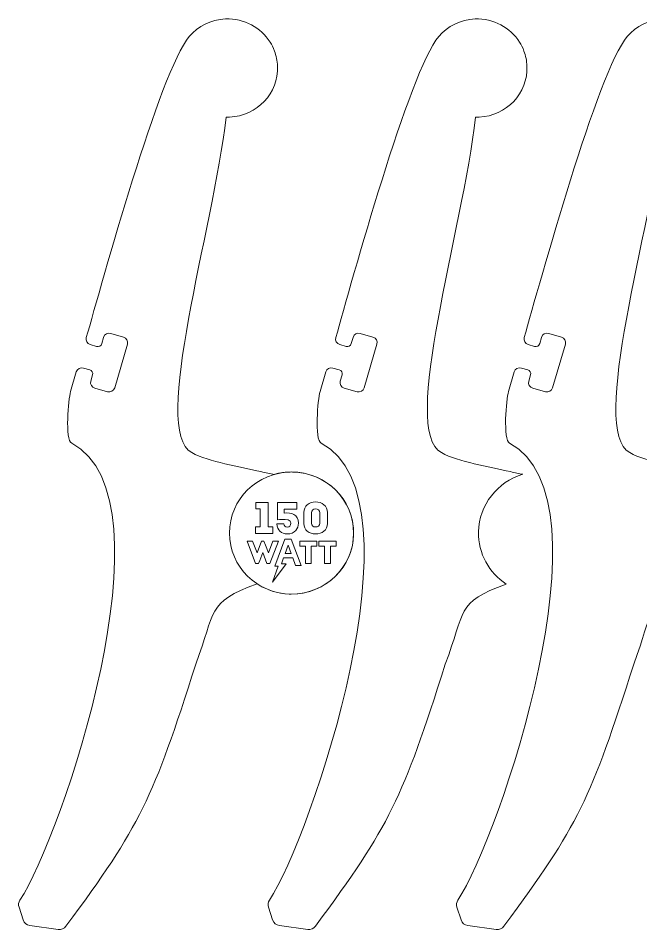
# Model space of a CAD drawing. Header units: centimetres. Extents: x -21.4 to 20.8, y 32.3 to 47.3.
# Drawn here: x -21.35 to -11.09, y 32.26 to 47.28 of the extents above; entities that cross this region are included whole.
import ezdxf

# ---------------------------------------------------------------- set-up
doc = ezdxf.new("R2010")
doc.units = ezdxf.units.CM
doc.header["$MEASUREMENT"] = 0
doc.layers.add('Layer 1', color=7, linetype='Continuous')

msp = doc.modelspace()

# ---------------------------------------------------------------- linework, layer by layer
at = {"layer": 'Layer 1', "lineweight": 9}
for points, knots in [([(-16.88707, 37.79298), (-16.87998, 37.79267), (-16.87278, 37.79243), (-16.86533, 37.7923), (-16.86533, 37.7923), (-16.86321, 37.79226), (-16.86105, 37.79233), (-16.85892, 37.79232), (-16.85892, 37.79232), (-16.30061, 37.78624), (-15.84075, 38.22181), (-15.82548, 38.77017), (-15.82548, 38.77017), (-15.82536, 38.77363), (-15.82515, 38.77709), (-15.8251, 38.78057), (-15.8251, 38.78057), (-15.81536, 39.33596), (-16.26531, 39.79392), (-16.8301, 39.8035), (-16.8301, 39.8035), (-16.85649, 39.80394), (-16.88267, 39.8034), (-16.9086, 39.80189), (-16.9086, 39.80189), (-16.9086, 39.80189), (-16.90887, 39.80187), (-16.90887, 39.80187), (-16.90887, 39.80187), (-16.9347, 39.80037), (-16.96028, 39.79794), (-16.98558, 39.79459), (-16.98558, 39.79459), (-16.98558, 39.79459), (-16.98606, 39.79453), (-16.98606, 39.79453), (-16.98606, 39.79453), (-16.98606, 39.79453), (-16.98667, 39.79443), (-16.98667, 39.79443), (-16.98667, 39.79443), (-16.99493, 39.79334), (-17.00316, 39.79215), (-17.01136, 39.79085), (-17.01136, 39.79085), (-17.01136, 39.79085), (-17.01151, 39.79081), (-17.01151, 39.79081), (-17.01151, 39.79081), (-17.01981, 39.7895), (-17.02812, 39.78809), (-17.03638, 39.78657), (-17.03638, 39.78657), (-17.03638, 39.78657), (-17.03657, 39.78654), (-17.03657, 39.78654), (-17.03657, 39.78654), (-17.03657, 39.78654), (-17.0375, 39.78637), (-17.0375, 39.78637), (-17.0375, 39.78637), (-17.04533, 39.78493), (-17.05307, 39.7834), (-17.06081, 39.78178), (-17.06081, 39.78178), (-17.06081, 39.78178), (-17.06153, 39.78162), (-17.06153, 39.78162), (-17.06153, 39.78162), (-17.06153, 39.78162), (-17.06165, 39.78161), (-17.06165, 39.78161), (-17.06165, 39.78161), (-17.06967, 39.77993), (-17.07764, 39.77816), (-17.08557, 39.77629), (-17.08557, 39.77629), (-17.08557, 39.77629), (-17.0868, 39.776), (-17.0868, 39.776), (-17.0868, 39.776), (-17.09455, 39.77419), (-17.10225, 39.77227), (-17.10993, 39.77027), (-17.10993, 39.77027), (-17.10993, 39.77027), (-17.11074, 39.77005), (-17.11074, 39.77005), (-17.11074, 39.77005), (-17.11074, 39.77005), (-17.11144, 39.76987), (-17.11144, 39.76987), (-17.11144, 39.76987), (-17.11902, 39.76787), (-17.12658, 39.76583), (-17.13411, 39.76366), (-17.13411, 39.76366), (-17.19752, 39.77384), (-17.26926, 39.78881), (-17.35283, 39.80928), (-17.35283, 39.80928), (-17.70902, 39.89661), (-18.20103, 39.96514), (-18.48939, 40.12217), (-18.48939, 40.12217), (-19.17545, 40.49585), (-18.13956, 43.77527), (-17.92542, 45.65024), (-17.92542, 45.65024), (-17.90655, 45.64971), (-17.88756, 45.64974), (-17.86841, 45.65049), (-17.86841, 45.65049), (-17.41445, 45.66817), (-17.06099, 46.04443), (-17.07899, 46.49084), (-17.07899, 46.49084), (-17.08249, 46.57782), (-17.09988, 46.66101), (-17.1289, 46.7385), (-17.1289, 46.7385), (-17.1472, 46.79486), (-17.17196, 46.84288), (-17.20234, 46.88613), (-17.20234, 46.88613), (-17.35362, 47.12479), (-17.62734, 47.27906), (-17.93354, 47.26712), (-17.93354, 47.26712), (-18.17531, 47.25772), (-18.38854, 47.14659), (-18.53236, 46.97737), (-18.53236, 46.97737), (-19.01746, 46.40652), (-19.97491, 42.90648), (-20.22949, 42.01829), (-20.22949, 42.01829), (-20.24367, 41.96876), (-20.21422, 41.91679), (-20.16389, 41.90262), (-20.16389, 41.90262), (-20.16389, 41.90262), (-20.05882, 41.87302), (-20.05882, 41.87302), (-20.05882, 41.87302), (-20.02279, 41.86286), (-19.9848, 41.8836), (-19.97449, 41.91901), (-19.97449, 41.91901), (-19.97449, 41.91901), (-19.94446, 42.02214), (-19.94446, 42.02214), (-19.94446, 42.02214), (-19.93001, 42.07178), (-19.87686, 42.10075), (-19.8264, 42.08653), (-19.8264, 42.08653), (-19.8264, 42.08653), (-19.61664, 42.02744), (-19.61664, 42.02744), (-19.61664, 42.02744), (-19.56616, 42.01322), (-19.53669, 41.96105), (-19.55117, 41.91135), (-19.55117, 41.91135), (-19.55117, 41.91135), (-19.76148, 41.18944), (-19.76148, 41.18944), (-19.76148, 41.18944), (-19.77596, 41.13972), (-19.829, 41.11082), (-19.87955, 41.12505), (-19.87955, 41.12505), (-19.87955, 41.12505), (-20.08931, 41.18414), (-20.08931, 41.18414), (-20.08931, 41.18414), (-20.13987, 41.19837), (-20.16921, 41.25059), (-20.15477, 41.30023), (-20.15477, 41.30023), (-20.15477, 41.30023), (-20.12475, 41.40335), (-20.12475, 41.40335), (-20.12475, 41.40335), (-20.11443, 41.43878), (-20.1354, 41.47613), (-20.1715, 41.48628), (-20.1715, 41.48628), (-20.1715, 41.48628), (-20.27634, 41.51581), (-20.27634, 41.51581), (-20.27634, 41.51581), (-20.32689, 41.53004), (-20.37992, 41.50114), (-20.3944, 41.45144), (-20.3944, 41.45144), (-20.3944, 41.45144), (-20.48876, 41.12754), (-20.48876, 41.12754), (-20.48876, 41.12754), (-20.52451, 41.00486), (-20.58414, 40.33636), (-20.46968, 40.27619), (-20.46968, 40.27619), (-18.73688, 39.36462), (-20.64609, 33.77112), (-21.32259, 32.74895), (-21.32259, 32.74895), (-21.34561, 32.71407), (-21.35105, 32.67481), (-21.33819, 32.6352), (-21.33819, 32.6352), (-21.33819, 32.6352), (-21.26948, 32.42341), (-21.26948, 32.42341), (-21.26948, 32.42341), (-21.25309, 32.37292), (-21.2113, 32.33841), (-21.15791, 32.33128), (-21.15791, 32.33128), (-21.15791, 32.33128), (-20.6924, 32.26912), (-20.6924, 32.26912), (-20.6924, 32.26912), (-20.64151, 32.26233), (-20.59429, 32.28205), (-20.56398, 32.32283), (-20.56398, 32.32283), (-19.33763, 33.97019), (-19.12911, 34.42817), (-18.4245, 36.63987), (-18.4245, 36.63987), (-18.09329, 37.50862), (-18.25827, 37.65574), (-17.41438, 37.96055), (-17.41438, 37.96055), (-17.26259, 37.86101), (-17.082, 37.80029), (-16.88707, 37.79298)], [0, 0, 0, 0, 0.01639344, 0.01639344, 0.01639344, 0.01639344, 0.03278689, 0.03278689, 0.03278689, 0.03278689, 0.04918033, 0.04918033, 0.04918033, 0.04918033, 0.06557377, 0.06557377, 0.06557377, 0.06557377, 0.08196721, 0.08196721, 0.08196721, 0.08196721, 0.09836066, 0.09836066, 0.09836066, 0.09836066, 0.1147541, 0.1147541, 0.1147541, 0.1147541, 0.13114754, 0.13114754, 0.13114754, 0.13114754, 0.14754098, 0.14754098, 0.14754098, 0.14754098, 0.16393443, 0.16393443, 0.16393443, 0.16393443, 0.18032787, 0.18032787, 0.18032787, 0.18032787, 0.19672131, 0.19672131, 0.19672131, 0.19672131, 0.21311475, 0.21311475, 0.21311475, 0.21311475, 0.2295082, 0.2295082, 0.2295082, 0.2295082, 0.24590164, 0.24590164, 0.24590164, 0.24590164, 0.26229508, 0.26229508, 0.26229508, 0.26229508, 0.27868852, 0.27868852, 0.27868852, 0.27868852, 0.29508197, 0.29508197, 0.29508197, 0.29508197, 0.31147541, 0.31147541, 0.31147541, 0.31147541, 0.32786885, 0.32786885, 0.32786885, 0.32786885, 0.3442623, 0.3442623, 0.3442623, 0.3442623, 0.36065574, 0.36065574, 0.36065574, 0.36065574, 0.37704918, 0.37704918, 0.37704918, 0.37704918, 0.39344262, 0.39344262, 0.39344262, 0.39344262, 0.40983607, 0.40983607, 0.40983607, 0.40983607, 0.42622951, 0.42622951, 0.42622951, 0.42622951, 0.44262295, 0.44262295, 0.44262295, 0.44262295, 0.45901639, 0.45901639, 0.45901639, 0.45901639, 0.47540984, 0.47540984, 0.47540984, 0.47540984, 0.49180328, 0.49180328, 0.49180328, 0.49180328, 0.50819672, 0.50819672, 0.50819672, 0.50819672, 0.52459016, 0.52459016, 0.52459016, 0.52459016, 0.54098361, 0.54098361, 0.54098361, 0.54098361, 0.55737705, 0.55737705, 0.55737705, 0.55737705, 0.57377049, 0.57377049, 0.57377049, 0.57377049, 0.59016393, 0.59016393, 0.59016393, 0.59016393, 0.60655738, 0.60655738, 0.60655738, 0.60655738, 0.62295082, 0.62295082, 0.62295082, 0.62295082, 0.63934426, 0.63934426, 0.63934426, 0.63934426, 0.6557377, 0.6557377, 0.6557377, 0.6557377, 0.67213115, 0.67213115, 0.67213115, 0.67213115, 0.68852459, 0.68852459, 0.68852459, 0.68852459, 0.70491803, 0.70491803, 0.70491803, 0.70491803, 0.72131148, 0.72131148, 0.72131148, 0.72131148, 0.73770492, 0.73770492, 0.73770492, 0.73770492, 0.75409836, 0.75409836, 0.75409836, 0.75409836, 0.7704918, 0.7704918, 0.7704918, 0.7704918, 0.78688525, 0.78688525, 0.78688525, 0.78688525, 0.80327869, 0.80327869, 0.80327869, 0.80327869, 0.81967213, 0.81967213, 0.81967213, 0.81967213, 0.83606557, 0.83606557, 0.83606557, 0.83606557, 0.85245902, 0.85245902, 0.85245902, 0.85245902, 0.86885246, 0.86885246, 0.86885246, 0.86885246, 0.8852459, 0.8852459, 0.8852459, 0.8852459, 0.90163934, 0.90163934, 0.90163934, 0.90163934, 0.91803279, 0.91803279, 0.91803279, 0.91803279, 0.93442623, 0.93442623, 0.93442623, 0.93442623, 0.95081967, 0.95081967, 0.95081967, 0.95081967, 0.96721311, 0.96721311, 0.96721311, 0.96721311, 1, 1, 1, 1]), ([(-13.03853, 39.76613), (-13.09821, 39.77621), (-13.16519, 39.79039), (-13.24223, 39.80927), (-13.24223, 39.80927), (-13.59843, 39.8966), (-14.09043, 39.96513), (-14.37879, 40.12216), (-14.37879, 40.12216), (-15.06485, 40.49584), (-14.02896, 43.77526), (-13.81482, 45.65023), (-13.81482, 45.65023), (-13.79595, 45.6497), (-13.77696, 45.64973), (-13.75781, 45.65048), (-13.75781, 45.65048), (-13.30385, 45.66816), (-12.95039, 46.04442), (-12.96839, 46.49083), (-12.96839, 46.49083), (-12.97189, 46.57781), (-12.98928, 46.661), (-13.0183, 46.73849), (-13.0183, 46.73849), (-13.0366, 46.79485), (-13.06136, 46.84287), (-13.09174, 46.88612), (-13.09174, 46.88612), (-13.24302, 47.12478), (-13.51674, 47.27905), (-13.82294, 47.26711), (-13.82294, 47.26711), (-14.06471, 47.25771), (-14.27794, 47.14658), (-14.42176, 46.97736), (-14.42176, 46.97736), (-14.90686, 46.40651), (-15.86431, 42.90647), (-16.11889, 42.01828), (-16.11889, 42.01828), (-16.13307, 41.96875), (-16.10362, 41.91678), (-16.05329, 41.90261), (-16.05329, 41.90261), (-16.05329, 41.90261), (-15.94822, 41.87301), (-15.94822, 41.87301), (-15.94822, 41.87301), (-15.91219, 41.86285), (-15.87421, 41.88359), (-15.86389, 41.919), (-15.86389, 41.919), (-15.86389, 41.919), (-15.83386, 42.02213), (-15.83386, 42.02213), (-15.83386, 42.02213), (-15.81941, 42.07177), (-15.76626, 42.10074), (-15.7158, 42.08652), (-15.7158, 42.08652), (-15.7158, 42.08652), (-15.50604, 42.02743), (-15.50604, 42.02743), (-15.50604, 42.02743), (-15.45556, 42.01321), (-15.42609, 41.96104), (-15.44057, 41.91134), (-15.44057, 41.91134), (-15.44057, 41.91134), (-15.65088, 41.18943), (-15.65088, 41.18943), (-15.65088, 41.18943), (-15.66536, 41.13971), (-15.7184, 41.11081), (-15.76895, 41.12504), (-15.76895, 41.12504), (-15.76895, 41.12504), (-15.97871, 41.18413), (-15.97871, 41.18413), (-15.97871, 41.18413), (-16.02927, 41.19836), (-16.05861, 41.25058), (-16.04417, 41.30022), (-16.04417, 41.30022), (-16.04417, 41.30022), (-16.01415, 41.40334), (-16.01415, 41.40334), (-16.01415, 41.40334), (-16.00383, 41.43877), (-16.0248, 41.47612), (-16.0609, 41.48627), (-16.0609, 41.48627), (-16.0609, 41.48627), (-16.16574, 41.5158), (-16.16574, 41.5158), (-16.16574, 41.5158), (-16.21629, 41.53003), (-16.26932, 41.50113), (-16.2838, 41.45143), (-16.2838, 41.45143), (-16.2838, 41.45143), (-16.37816, 41.12753), (-16.37816, 41.12753), (-16.37816, 41.12753), (-16.41391, 41.00485), (-16.47354, 40.33635), (-16.35908, 40.27618), (-16.35908, 40.27618), (-14.62629, 39.36461), (-16.53549, 33.77111), (-17.21199, 32.74894), (-17.21199, 32.74894), (-17.23501, 32.71406), (-17.24045, 32.6748), (-17.22759, 32.63519), (-17.22759, 32.63519), (-17.22759, 32.63519), (-17.15888, 32.4234), (-17.15888, 32.4234), (-17.15888, 32.4234), (-17.14249, 32.37291), (-17.10071, 32.3384), (-17.04731, 32.33127), (-17.04731, 32.33127), (-17.04731, 32.33127), (-16.5818, 32.26911), (-16.5818, 32.26911), (-16.5818, 32.26911), (-16.53091, 32.26232), (-16.48369, 32.28204), (-16.45338, 32.32282), (-16.45338, 32.32282), (-15.22703, 33.97018), (-15.01851, 34.42816), (-14.3139, 36.63986), (-14.3139, 36.63986), (-13.98373, 37.50587), (-14.14652, 37.65481), (-13.31161, 37.95768), (-13.31161, 37.95768), (-13.59115, 38.1429), (-13.7727, 38.45918), (-13.76651, 38.8153), (-13.76651, 38.8153), (-13.75862, 39.26511), (-13.45356, 39.64129), (-13.03853, 39.76613)], [0, 0, 0, 0, 0.02631579, 0.02631579, 0.02631579, 0.02631579, 0.05263158, 0.05263158, 0.05263158, 0.05263158, 0.07894737, 0.07894737, 0.07894737, 0.07894737, 0.10526316, 0.10526316, 0.10526316, 0.10526316, 0.13157895, 0.13157895, 0.13157895, 0.13157895, 0.15789474, 0.15789474, 0.15789474, 0.15789474, 0.18421053, 0.18421053, 0.18421053, 0.18421053, 0.21052632, 0.21052632, 0.21052632, 0.21052632, 0.23684211, 0.23684211, 0.23684211, 0.23684211, 0.26315789, 0.26315789, 0.26315789, 0.26315789, 0.28947368, 0.28947368, 0.28947368, 0.28947368, 0.31578947, 0.31578947, 0.31578947, 0.31578947, 0.34210526, 0.34210526, 0.34210526, 0.34210526, 0.36842105, 0.36842105, 0.36842105, 0.36842105, 0.39473684, 0.39473684, 0.39473684, 0.39473684, 0.42105263, 0.42105263, 0.42105263, 0.42105263, 0.44736842, 0.44736842, 0.44736842, 0.44736842, 0.47368421, 0.47368421, 0.47368421, 0.47368421, 0.5, 0.5, 0.5, 0.5, 0.52631579, 0.52631579, 0.52631579, 0.52631579, 0.55263158, 0.55263158, 0.55263158, 0.55263158, 0.57894737, 0.57894737, 0.57894737, 0.57894737, 0.60526316, 0.60526316, 0.60526316, 0.60526316, 0.63157895, 0.63157895, 0.63157895, 0.63157895, 0.65789474, 0.65789474, 0.65789474, 0.65789474, 0.68421053, 0.68421053, 0.68421053, 0.68421053, 0.71052632, 0.71052632, 0.71052632, 0.71052632, 0.73684211, 0.73684211, 0.73684211, 0.73684211, 0.76315789, 0.76315789, 0.76315789, 0.76315789, 0.78947368, 0.78947368, 0.78947368, 0.78947368, 0.81578947, 0.81578947, 0.81578947, 0.81578947, 0.84210526, 0.84210526, 0.84210526, 0.84210526, 0.86842105, 0.86842105, 0.86842105, 0.86842105, 0.89473684, 0.89473684, 0.89473684, 0.89473684, 0.92105263, 0.92105263, 0.92105263, 0.92105263, 0.94736842, 0.94736842, 0.94736842, 0.94736842, 1, 1, 1, 1]), ([(-9.67116, 37.79298), (-9.66407, 37.79267), (-9.65686, 37.79243), (-9.64941, 37.7923), (-9.64941, 37.7923), (-9.64729, 37.79226), (-9.64514, 37.79233), (-9.643, 37.79232), (-9.643, 37.79232), (-9.08469, 37.78624), (-8.62484, 38.22181), (-8.60956, 38.77017), (-8.60956, 38.77017), (-8.60945, 38.77363), (-8.60923, 38.77709), (-8.60918, 38.78057), (-8.60918, 38.78057), (-8.59944, 39.33596), (-9.04939, 39.79392), (-9.61418, 39.8035), (-9.61418, 39.8035), (-9.64058, 39.80394), (-9.66676, 39.8034), (-9.69268, 39.80189), (-9.69268, 39.80189), (-9.69268, 39.80189), (-9.69296, 39.80187), (-9.69296, 39.80187), (-9.69296, 39.80187), (-9.71879, 39.80037), (-9.74437, 39.79794), (-9.76966, 39.79459), (-9.76966, 39.79459), (-9.76966, 39.79459), (-9.77015, 39.79453), (-9.77015, 39.79453), (-9.77015, 39.79453), (-9.77015, 39.79453), (-9.77076, 39.79443), (-9.77076, 39.79443), (-9.77076, 39.79443), (-9.77901, 39.79334), (-9.78725, 39.79215), (-9.79544, 39.79085), (-9.79544, 39.79085), (-9.79544, 39.79085), (-9.7956, 39.79081), (-9.7956, 39.79081), (-9.7956, 39.79081), (-9.8039, 39.7895), (-9.81221, 39.78809), (-9.82046, 39.78657), (-9.82046, 39.78657), (-9.82046, 39.78657), (-9.82066, 39.78654), (-9.82066, 39.78654), (-9.82066, 39.78654), (-9.82066, 39.78654), (-9.82159, 39.78637), (-9.82159, 39.78637), (-9.82159, 39.78637), (-9.82941, 39.78493), (-9.83716, 39.7834), (-9.8449, 39.78178), (-9.8449, 39.78178), (-9.8449, 39.78178), (-9.84561, 39.78162), (-9.84561, 39.78162), (-9.84561, 39.78162), (-9.84561, 39.78162), (-9.84574, 39.78161), (-9.84574, 39.78161), (-9.84574, 39.78161), (-9.85376, 39.77993), (-9.86173, 39.77816), (-9.86966, 39.77629), (-9.86966, 39.77629), (-9.86966, 39.77629), (-9.87089, 39.776), (-9.87089, 39.776), (-9.87089, 39.776), (-9.87863, 39.77419), (-9.88633, 39.77227), (-9.89401, 39.77027), (-9.89401, 39.77027), (-9.89401, 39.77027), (-9.89483, 39.77005), (-9.89483, 39.77005), (-9.89483, 39.77005), (-9.89483, 39.77005), (-9.89553, 39.76987), (-9.89553, 39.76987), (-9.89553, 39.76987), (-9.90311, 39.76787), (-9.91067, 39.76583), (-9.9182, 39.76366), (-9.9182, 39.76366), (-9.98161, 39.77384), (-10.05335, 39.78881), (-10.13692, 39.80928), (-10.13692, 39.80928), (-10.49311, 39.89661), (-10.98512, 39.96514), (-11.27348, 40.12217), (-11.27348, 40.12217), (-11.95954, 40.49585), (-10.92365, 43.77527), (-10.70951, 45.65024), (-10.70951, 45.65024), (-10.69064, 45.64971), (-10.67165, 45.64974), (-10.6525, 45.65049), (-10.6525, 45.65049), (-10.19853, 45.66817), (-9.84508, 46.04443), (-9.86307, 46.49084), (-9.86307, 46.49084), (-9.86657, 46.57782), (-9.88396, 46.66101), (-9.91299, 46.7385), (-9.91299, 46.7385), (-9.93129, 46.79486), (-9.95605, 46.84288), (-9.98642, 46.88613), (-9.98642, 46.88613), (-10.13771, 47.12479), (-10.41143, 47.27906), (-10.71763, 47.26712), (-10.71763, 47.26712), (-10.95939, 47.25772), (-11.17263, 47.14659), (-11.31644, 46.97737), (-11.31644, 46.97737), (-11.80154, 46.40652), (-12.75899, 42.90648), (-13.01358, 42.01829), (-13.01358, 42.01829), (-13.02776, 41.96876), (-12.99831, 41.91679), (-12.94798, 41.90262), (-12.94798, 41.90262), (-12.94798, 41.90262), (-12.8429, 41.87302), (-12.8429, 41.87302), (-12.8429, 41.87302), (-12.80688, 41.86286), (-12.76889, 41.8836), (-12.75858, 41.91901), (-12.75858, 41.91901), (-12.75858, 41.91901), (-12.72854, 42.02214), (-12.72854, 42.02214), (-12.72854, 42.02214), (-12.71409, 42.07178), (-12.66095, 42.10075), (-12.61048, 42.08653), (-12.61048, 42.08653), (-12.61048, 42.08653), (-12.40073, 42.02744), (-12.40073, 42.02744), (-12.40073, 42.02744), (-12.35025, 42.01322), (-12.32078, 41.96105), (-12.33526, 41.91135), (-12.33526, 41.91135), (-12.33526, 41.91135), (-12.54556, 41.18944), (-12.54556, 41.18944), (-12.54556, 41.18944), (-12.56005, 41.13972), (-12.61309, 41.11082), (-12.66364, 41.12505), (-12.66364, 41.12505), (-12.66364, 41.12505), (-12.87339, 41.18414), (-12.87339, 41.18414), (-12.87339, 41.18414), (-12.92395, 41.19837), (-12.9533, 41.25059), (-12.93886, 41.30023), (-12.93886, 41.30023), (-12.93886, 41.30023), (-12.90884, 41.40335), (-12.90884, 41.40335), (-12.90884, 41.40335), (-12.89851, 41.43878), (-12.91949, 41.47613), (-12.95559, 41.48628), (-12.95559, 41.48628), (-12.95559, 41.48628), (-13.06043, 41.51581), (-13.06043, 41.51581), (-13.06043, 41.51581), (-13.11098, 41.53004), (-13.16401, 41.50114), (-13.17849, 41.45144), (-13.17849, 41.45144), (-13.17849, 41.45144), (-13.27285, 41.12754), (-13.27285, 41.12754), (-13.27285, 41.12754), (-13.3086, 41.00486), (-13.36822, 40.33636), (-13.25377, 40.27619), (-13.25377, 40.27619), (-11.52097, 39.36462), (-13.43018, 33.77112), (-14.10668, 32.74895), (-14.10668, 32.74895), (-14.1297, 32.71407), (-14.13514, 32.67481), (-14.12228, 32.6352), (-14.12228, 32.6352), (-14.12228, 32.6352), (-14.05356, 32.42341), (-14.05356, 32.42341), (-14.05356, 32.42341), (-14.03718, 32.37292), (-13.99539, 32.33841), (-13.942, 32.33128), (-13.942, 32.33128), (-13.942, 32.33128), (-13.47649, 32.26912), (-13.47649, 32.26912), (-13.47649, 32.26912), (-13.42559, 32.26233), (-13.37838, 32.28205), (-13.34807, 32.32283), (-13.34807, 32.32283), (-12.12172, 33.97019), (-11.9132, 34.42817), (-11.20859, 36.63987), (-11.20859, 36.63987), (-10.87738, 37.50862), (-11.04236, 37.65574), (-10.19847, 37.96055), (-10.19847, 37.96055), (-10.04667, 37.86101), (-9.86608, 37.80029), (-9.67116, 37.79298)], [0, 0, 0, 0, 0.01639344, 0.01639344, 0.01639344, 0.01639344, 0.03278689, 0.03278689, 0.03278689, 0.03278689, 0.04918033, 0.04918033, 0.04918033, 0.04918033, 0.06557377, 0.06557377, 0.06557377, 0.06557377, 0.08196721, 0.08196721, 0.08196721, 0.08196721, 0.09836066, 0.09836066, 0.09836066, 0.09836066, 0.1147541, 0.1147541, 0.1147541, 0.1147541, 0.13114754, 0.13114754, 0.13114754, 0.13114754, 0.14754098, 0.14754098, 0.14754098, 0.14754098, 0.16393443, 0.16393443, 0.16393443, 0.16393443, 0.18032787, 0.18032787, 0.18032787, 0.18032787, 0.19672131, 0.19672131, 0.19672131, 0.19672131, 0.21311475, 0.21311475, 0.21311475, 0.21311475, 0.2295082, 0.2295082, 0.2295082, 0.2295082, 0.24590164, 0.24590164, 0.24590164, 0.24590164, 0.26229508, 0.26229508, 0.26229508, 0.26229508, 0.27868852, 0.27868852, 0.27868852, 0.27868852, 0.29508197, 0.29508197, 0.29508197, 0.29508197, 0.31147541, 0.31147541, 0.31147541, 0.31147541, 0.32786885, 0.32786885, 0.32786885, 0.32786885, 0.3442623, 0.3442623, 0.3442623, 0.3442623, 0.36065574, 0.36065574, 0.36065574, 0.36065574, 0.37704918, 0.37704918, 0.37704918, 0.37704918, 0.39344262, 0.39344262, 0.39344262, 0.39344262, 0.40983607, 0.40983607, 0.40983607, 0.40983607, 0.42622951, 0.42622951, 0.42622951, 0.42622951, 0.44262295, 0.44262295, 0.44262295, 0.44262295, 0.45901639, 0.45901639, 0.45901639, 0.45901639, 0.47540984, 0.47540984, 0.47540984, 0.47540984, 0.49180328, 0.49180328, 0.49180328, 0.49180328, 0.50819672, 0.50819672, 0.50819672, 0.50819672, 0.52459016, 0.52459016, 0.52459016, 0.52459016, 0.54098361, 0.54098361, 0.54098361, 0.54098361, 0.55737705, 0.55737705, 0.55737705, 0.55737705, 0.57377049, 0.57377049, 0.57377049, 0.57377049, 0.59016393, 0.59016393, 0.59016393, 0.59016393, 0.60655738, 0.60655738, 0.60655738, 0.60655738, 0.62295082, 0.62295082, 0.62295082, 0.62295082, 0.63934426, 0.63934426, 0.63934426, 0.63934426, 0.6557377, 0.6557377, 0.6557377, 0.6557377, 0.67213115, 0.67213115, 0.67213115, 0.67213115, 0.68852459, 0.68852459, 0.68852459, 0.68852459, 0.70491803, 0.70491803, 0.70491803, 0.70491803, 0.72131148, 0.72131148, 0.72131148, 0.72131148, 0.73770492, 0.73770492, 0.73770492, 0.73770492, 0.75409836, 0.75409836, 0.75409836, 0.75409836, 0.7704918, 0.7704918, 0.7704918, 0.7704918, 0.78688525, 0.78688525, 0.78688525, 0.78688525, 0.80327869, 0.80327869, 0.80327869, 0.80327869, 0.81967213, 0.81967213, 0.81967213, 0.81967213, 0.83606557, 0.83606557, 0.83606557, 0.83606557, 0.85245902, 0.85245902, 0.85245902, 0.85245902, 0.86885246, 0.86885246, 0.86885246, 0.86885246, 0.8852459, 0.8852459, 0.8852459, 0.8852459, 0.90163934, 0.90163934, 0.90163934, 0.90163934, 0.91803279, 0.91803279, 0.91803279, 0.91803279, 0.93442623, 0.93442623, 0.93442623, 0.93442623, 0.95081967, 0.95081967, 0.95081967, 0.95081967, 0.96721311, 0.96721311, 0.96721311, 0.96721311, 1, 1, 1, 1])]:
    msp.add_open_spline(points, degree=3, knots=knots, dxfattribs=at)
at = {"layer": 'Layer 1', "color": 3, "lineweight": 9}
for points, knots in [([(-16.84771, 39.80381), (-16.28286, 39.80381), (-15.82494, 39.35352), (-15.82494, 38.79806), (-15.82494, 38.79806), (-15.82494, 38.24261), (-16.28286, 37.79232), (-16.84771, 37.79232), (-16.84771, 37.79232), (-17.41257, 37.79232), (-17.87048, 38.24261), (-17.87048, 38.79806), (-17.87048, 38.79806), (-17.87048, 39.35352), (-17.41257, 39.80381), (-16.84771, 39.80381)], [0, 0, 0, 0, 0.2, 0.2, 0.2, 0.2, 0.4, 0.4, 0.4, 0.4, 0.6, 0.6, 0.6, 0.6, 1, 1, 1, 1]), ([(-17.36376, 39.19646), (-17.36376, 39.19646), (-17.36376, 38.89892), (-17.36376, 38.89892), (-17.36376, 38.89892), (-17.36376, 38.89892), (-17.4407, 38.89892), (-17.4407, 38.89892), (-17.4407, 38.89892), (-17.4407, 38.89892), (-17.4407, 38.79271), (-17.4407, 38.79271), (-17.4407, 38.79271), (-17.4407, 38.79271), (-17.15662, 38.79271), (-17.15662, 38.79271), (-17.15662, 38.79271), (-17.15662, 38.79271), (-17.15662, 38.89892), (-17.15662, 38.89892), (-17.15662, 38.89892), (-17.15662, 38.89892), (-17.23504, 38.89892), (-17.23504, 38.89892), (-17.23504, 38.89892), (-17.23504, 38.89892), (-17.23504, 39.30194), (-17.23504, 39.30194), (-17.23504, 39.30194), (-17.23504, 39.30194), (-17.43404, 39.30194), (-17.43404, 39.30194), (-17.43404, 39.30194), (-17.43404, 39.30194), (-17.43404, 39.19646), (-17.43404, 39.19646), (-17.43404, 39.19646), (-17.43404, 39.19646), (-17.36376, 39.19646), (-17.36376, 39.19646)], [0, 0, 0, 0, 0.09090909, 0.09090909, 0.09090909, 0.09090909, 0.18181818, 0.18181818, 0.18181818, 0.18181818, 0.27272727, 0.27272727, 0.27272727, 0.27272727, 0.36363636, 0.36363636, 0.36363636, 0.36363636, 0.45454545, 0.45454545, 0.45454545, 0.45454545, 0.54545455, 0.54545455, 0.54545455, 0.54545455, 0.63636364, 0.63636364, 0.63636364, 0.63636364, 0.72727273, 0.72727273, 0.72727273, 0.72727273, 0.81818182, 0.81818182, 0.81818182, 0.81818182, 1, 1, 1, 1]), ([(-16.97166, 39.19136), (-16.97166, 39.19136), (-16.7586, 39.19136), (-16.7586, 39.19136), (-16.7586, 39.19136), (-16.7586, 39.19136), (-16.7586, 39.30194), (-16.7586, 39.30194), (-16.7586, 39.30194), (-16.7586, 39.30194), (-17.08115, 39.30194), (-17.08115, 39.30194), (-17.08115, 39.30194), (-17.08115, 39.30194), (-17.08115, 39.01823), (-17.08115, 39.01823), (-17.08115, 39.01823), (-17.04268, 39.01895), (-16.95835, 39.02987), (-16.90582, 39.01459), (-16.90582, 39.01459), (-16.87696, 39.00659), (-16.86069, 38.99059), (-16.85921, 38.96003), (-16.85921, 38.96003), (-16.85994, 38.91857), (-16.88215, 38.89747), (-16.91839, 38.89747), (-16.91839, 38.89747), (-16.95317, 38.89747), (-16.97537, 38.91493), (-16.9761, 38.94839), (-16.9761, 38.94839), (-16.9761, 38.94839), (-17.09003, 38.94839), (-17.09003, 38.94839), (-17.09003, 38.94839), (-17.08559, 38.84509), (-17.01384, 38.78254), (-16.91543, 38.78254), (-16.91543, 38.78254), (-16.79559, 38.78254), (-16.7327, 38.87273), (-16.73345, 38.96003), (-16.73345, 38.96003), (-16.73419, 39.11135), (-16.85108, 39.13535), (-16.97166, 39.12808), (-16.97166, 39.12808), (-16.97166, 39.12808), (-16.97166, 39.19136), (-16.97166, 39.19136)], [0, 0, 0, 0, 0.07142857, 0.07142857, 0.07142857, 0.07142857, 0.14285714, 0.14285714, 0.14285714, 0.14285714, 0.21428571, 0.21428571, 0.21428571, 0.21428571, 0.28571429, 0.28571429, 0.28571429, 0.28571429, 0.35714286, 0.35714286, 0.35714286, 0.35714286, 0.42857143, 0.42857143, 0.42857143, 0.42857143, 0.5, 0.5, 0.5, 0.5, 0.57142857, 0.57142857, 0.57142857, 0.57142857, 0.64285714, 0.64285714, 0.64285714, 0.64285714, 0.71428571, 0.71428571, 0.71428571, 0.71428571, 0.78571429, 0.78571429, 0.78571429, 0.78571429, 0.85714286, 0.85714286, 0.85714286, 0.85714286, 1, 1, 1, 1]), ([(-16.45157, 39.31067), (-16.55662, 39.31067), (-16.64466, 39.24667), (-16.64466, 39.13547), (-16.64466, 39.13547), (-16.64466, 39.07885), (-16.64466, 39.01435), (-16.64466, 38.95774), (-16.64466, 38.95774), (-16.64466, 38.84654), (-16.55662, 38.78254), (-16.45157, 38.78254), (-16.45157, 38.78254), (-16.34431, 38.78254), (-16.257, 38.84654), (-16.257, 38.95774), (-16.257, 38.95774), (-16.257, 39.01435), (-16.257, 39.07885), (-16.257, 39.13547), (-16.257, 39.13547), (-16.257, 39.24667), (-16.34431, 39.31067), (-16.45157, 39.31067)], [0, 0, 0, 0, 0.14285714, 0.14285714, 0.14285714, 0.14285714, 0.28571429, 0.28571429, 0.28571429, 0.28571429, 0.42857143, 0.42857143, 0.42857143, 0.42857143, 0.57142857, 0.57142857, 0.57142857, 0.57142857, 0.71428571, 0.71428571, 0.71428571, 0.71428571, 1, 1, 1, 1]), ([(-16.45157, 38.8982), (-16.48931, 38.8982), (-16.51889, 38.91917), (-16.51889, 38.96065), (-16.51889, 38.96065), (-16.51889, 39.01508), (-16.51889, 39.07813), (-16.51889, 39.1333), (-16.51889, 39.1333), (-16.51889, 39.1733), (-16.48931, 39.19427), (-16.45157, 39.19427), (-16.45157, 39.19427), (-16.41235, 39.19427), (-16.38203, 39.1733), (-16.38203, 39.1333), (-16.38203, 39.1333), (-16.38203, 39.07813), (-16.38203, 39.01508), (-16.38203, 38.96065), (-16.38203, 38.96065), (-16.38203, 38.91917), (-16.41235, 38.8982), (-16.45157, 38.8982)], [0, 0, 0, 0, 0.14285714, 0.14285714, 0.14285714, 0.14285714, 0.28571429, 0.28571429, 0.28571429, 0.28571429, 0.42857143, 0.42857143, 0.42857143, 0.42857143, 0.57142857, 0.57142857, 0.57142857, 0.57142857, 0.71428571, 0.71428571, 0.71428571, 0.71428571, 1, 1, 1, 1]), ([(-17.4896, 38.66631), (-17.4896, 38.66631), (-17.41671, 38.47057), (-17.41671, 38.47057), (-17.41671, 38.47057), (-17.41671, 38.47057), (-17.34382, 38.66631), (-17.34382, 38.66631), (-17.34382, 38.66631), (-17.34382, 38.66631), (-17.30166, 38.66631), (-17.30166, 38.66631), (-17.30166, 38.66631), (-17.30166, 38.66631), (-17.27714, 38.6005), (-17.27714, 38.6005), (-17.27714, 38.6005), (-17.27714, 38.6005), (-17.27714, 38.6005), (-17.27714, 38.6005), (-17.27714, 38.6005), (-17.27714, 38.6005), (-17.22877, 38.47057), (-17.22877, 38.47057), (-17.22877, 38.47057), (-17.22877, 38.47057), (-17.15588, 38.66631), (-17.15588, 38.66631), (-17.15588, 38.66631), (-17.15588, 38.66631), (-17.06469, 38.66631), (-17.06469, 38.66631), (-17.06469, 38.66631), (-17.06469, 38.66631), (-17.20309, 38.29466), (-17.20309, 38.29466), (-17.20309, 38.29466), (-17.20309, 38.29466), (-17.25445, 38.29466), (-17.25445, 38.29466), (-17.25445, 38.29466), (-17.25445, 38.29466), (-17.32274, 38.47806), (-17.32274, 38.47806), (-17.32274, 38.47806), (-17.32274, 38.47806), (-17.37111, 38.34813), (-17.37111, 38.34813), (-17.37111, 38.34813), (-17.37111, 38.34813), (-17.39103, 38.29466), (-17.39103, 38.29466), (-17.39103, 38.29466), (-17.39103, 38.29466), (-17.44239, 38.29466), (-17.44239, 38.29466), (-17.44239, 38.29466), (-17.44239, 38.29466), (-17.58078, 38.66631), (-17.58078, 38.66631), (-17.58078, 38.66631), (-17.58078, 38.66631), (-17.4896, 38.66631), (-17.4896, 38.66631)], [0, 0, 0, 0, 0.05882353, 0.05882353, 0.05882353, 0.05882353, 0.11764706, 0.11764706, 0.11764706, 0.11764706, 0.17647059, 0.17647059, 0.17647059, 0.17647059, 0.23529412, 0.23529412, 0.23529412, 0.23529412, 0.29411765, 0.29411765, 0.29411765, 0.29411765, 0.35294118, 0.35294118, 0.35294118, 0.35294118, 0.41176471, 0.41176471, 0.41176471, 0.41176471, 0.47058824, 0.47058824, 0.47058824, 0.47058824, 0.52941176, 0.52941176, 0.52941176, 0.52941176, 0.58823529, 0.58823529, 0.58823529, 0.58823529, 0.64705882, 0.64705882, 0.64705882, 0.64705882, 0.70588235, 0.70588235, 0.70588235, 0.70588235, 0.76470588, 0.76470588, 0.76470588, 0.76470588, 0.82352941, 0.82352941, 0.82352941, 0.82352941, 0.88235294, 0.88235294, 0.88235294, 0.88235294, 1, 1, 1, 1]), ([(-17.06714, 38.25299), (-17.06714, 38.25299), (-17.12056, 38.25307), (-17.12056, 38.25307), (-17.12056, 38.25307), (-17.12056, 38.25307), (-16.95806, 38.69848), (-16.95806, 38.69848), (-16.95806, 38.69848), (-16.95806, 38.69848), (-16.85186, 38.69848), (-16.85186, 38.69848), (-16.85186, 38.69848), (-16.85186, 38.69848), (-16.68935, 38.26251), (-16.68935, 38.26251), (-16.68935, 38.26251), (-16.68935, 38.26251), (-16.78059, 38.26243), (-16.78059, 38.26243), (-16.78059, 38.26243), (-16.78059, 38.26243), (-16.82737, 38.38789), (-16.82737, 38.38789), (-16.82737, 38.38789), (-16.82737, 38.38789), (-16.98097, 38.38789), (-16.98097, 38.38789), (-16.98097, 38.38789), (-16.98097, 38.38789), (-17.01553, 38.29299), (-17.01553, 38.29299), (-17.01553, 38.29299), (-17.01553, 38.29299), (-16.93791, 38.29305), (-16.93791, 38.29305), (-16.93791, 38.29305), (-16.93791, 38.29305), (-17.16384, 37.98741), (-17.16384, 37.98741), (-17.16384, 37.98741), (-17.16384, 37.98741), (-17.06714, 38.25299), (-17.06714, 38.25299)], [0, 0, 0, 0, 0.08333333, 0.08333333, 0.08333333, 0.08333333, 0.16666667, 0.16666667, 0.16666667, 0.16666667, 0.25, 0.25, 0.25, 0.25, 0.33333333, 0.33333333, 0.33333333, 0.33333333, 0.41666667, 0.41666667, 0.41666667, 0.41666667, 0.5, 0.5, 0.5, 0.5, 0.58333333, 0.58333333, 0.58333333, 0.58333333, 0.66666667, 0.66666667, 0.66666667, 0.66666667, 0.75, 0.75, 0.75, 0.75, 0.83333333, 0.83333333, 0.83333333, 0.83333333, 1, 1, 1, 1]), ([(-16.90496, 38.59628), (-16.90496, 38.59628), (-16.95366, 38.46256), (-16.95366, 38.46256), (-16.95366, 38.46256), (-16.95366, 38.46256), (-16.85512, 38.46256), (-16.85512, 38.46256), (-16.85512, 38.46256), (-16.85512, 38.46256), (-16.90496, 38.59628), (-16.90496, 38.59628)], [0, 0, 0, 0, 0.25, 0.25, 0.25, 0.25, 0.5, 0.5, 0.5, 0.5, 1, 1, 1, 1]), ([(-16.61895, 38.58136), (-16.61895, 38.58136), (-16.61895, 38.29464), (-16.61895, 38.29464), (-16.61895, 38.29464), (-16.5871, 38.29464), (-16.55524, 38.29464), (-16.52339, 38.29464), (-16.52339, 38.29464), (-16.52339, 38.29464), (-16.52339, 38.58136), (-16.52339, 38.58136), (-16.52339, 38.58136), (-16.52339, 38.58136), (-16.43105, 38.58136), (-16.43105, 38.58136), (-16.43105, 38.58136), (-16.43105, 38.61003), (-16.43105, 38.63816), (-16.43105, 38.66631), (-16.43105, 38.66631), (-16.43105, 38.66631), (-16.71182, 38.66631), (-16.71182, 38.66631), (-16.71182, 38.66631), (-16.71182, 38.63816), (-16.71182, 38.61003), (-16.71182, 38.58136), (-16.71182, 38.58136), (-16.71182, 38.58136), (-16.61895, 38.58136), (-16.61895, 38.58136)], [0, 0, 0, 0, 0.11111111, 0.11111111, 0.11111111, 0.11111111, 0.22222222, 0.22222222, 0.22222222, 0.22222222, 0.33333333, 0.33333333, 0.33333333, 0.33333333, 0.44444444, 0.44444444, 0.44444444, 0.44444444, 0.55555556, 0.55555556, 0.55555556, 0.55555556, 0.66666667, 0.66666667, 0.66666667, 0.66666667, 0.77777778, 0.77777778, 0.77777778, 0.77777778, 1, 1, 1, 1]), ([(-16.30255, 38.58136), (-16.30255, 38.58136), (-16.30255, 38.29464), (-16.30255, 38.29464), (-16.30255, 38.29464), (-16.27069, 38.29464), (-16.23884, 38.29464), (-16.20698, 38.29464), (-16.20698, 38.29464), (-16.20698, 38.29464), (-16.20698, 38.58136), (-16.20698, 38.58136), (-16.20698, 38.58136), (-16.20698, 38.58136), (-16.11465, 38.58136), (-16.11465, 38.58136), (-16.11465, 38.58136), (-16.11465, 38.61003), (-16.11465, 38.63816), (-16.11465, 38.66631), (-16.11465, 38.66631), (-16.11465, 38.66631), (-16.39542, 38.66631), (-16.39542, 38.66631), (-16.39542, 38.66631), (-16.39542, 38.63816), (-16.39542, 38.61003), (-16.39542, 38.58136), (-16.39542, 38.58136), (-16.39542, 38.58136), (-16.30255, 38.58136), (-16.30255, 38.58136)], [0, 0, 0, 0, 0.11111111, 0.11111111, 0.11111111, 0.11111111, 0.22222222, 0.22222222, 0.22222222, 0.22222222, 0.33333333, 0.33333333, 0.33333333, 0.33333333, 0.44444444, 0.44444444, 0.44444444, 0.44444444, 0.55555556, 0.55555556, 0.55555556, 0.55555556, 0.66666667, 0.66666667, 0.66666667, 0.66666667, 0.77777778, 0.77777778, 0.77777778, 0.77777778, 1, 1, 1, 1])]:
    msp.add_open_spline(points, degree=3, knots=knots, dxfattribs=at)

doc.saveas('drawing.dxf')
